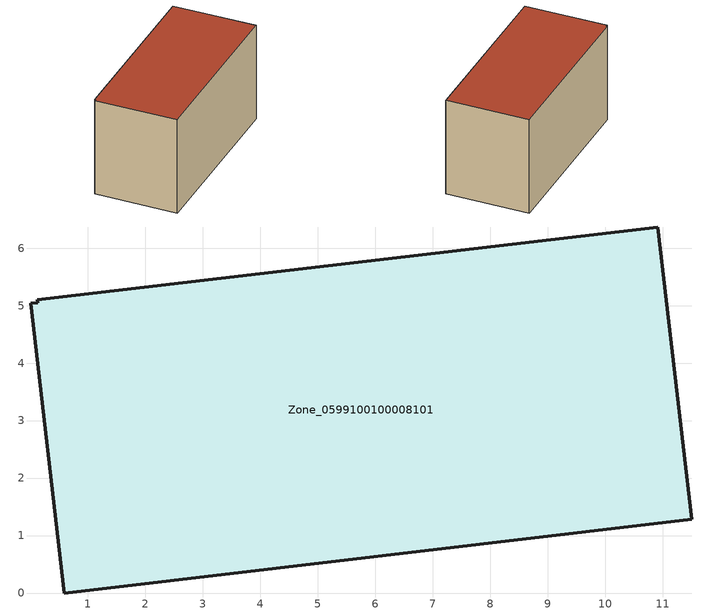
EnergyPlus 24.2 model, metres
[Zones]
Zone_0599100100008101
 floor ground (C_G): 11.5,1.28 0.58,0 0.01,5.04 0.13,5.05 0.12,5.11 10.92,6.37 z0
 wall outside (C_F): 11.5,1.28 10.92,6.37 0.12,5.11 0.13,5.05 0.01,5.04 0.58,0 11.5,1.28 z0:6.14
 roof outside (C_R): 0.58,0 11.5,1.28 10.92,6.37 0.12,5.11 0.13,5.05 0.01,5.04 z6.14
[BUILDING]
Pand.0599100100008101: North Axis=0; Terrain=City; Loads Convergence Tolerance Value=0.04; Temperature Convergence Tolerance Value=0.4; Solar Distribution=FullExterior; Maximum Number of Warmup Days=25; Minimum Number of Warmup Days=1
[Site:Location]
Rotterdam.The.Hague.AP_ZH_NLD Design_Conditions: Latitude=51.96; Longitude=4.45; Time Zone=1; Elevation=-4.5
[SITE:GROUNDTEMPERATURE:BUILDINGSURFACE]
18, 18, 18, 18, 18, 18, 18, 18, 18, 18, 18, 18
[MATERIAL] Thermal Absorptance=0.9; Solar Absorptance=0.7; Visible Absorptance=0.7
Name | Roughness | Thickness | Conductivity | Density | Specific Heat
G.TI.2015-2018 | MediumSmooth | 0.15 | 0.0428571 | 540 | 1210
F.TI.2015-2018 | Rough | 0.3 | 0.0666667 | 1920 | 840
R.TI.2015-2018 | MediumRough | 0.2 | 0.0333333 | 1500 | 1000
[CONSTRUCTION]
C_G: G.TI.2015-2018
C_F: F.TI.2015-2018
C_R: R.TI.2015-2018
[ZONE]
Zone_0599100100008101: Type=1; Multiplier=1; Ceiling Height=Autocalculate; Volume=Autocalculate; Floor Area=autocalculate; Part of Total Floor Area=Yes
[ZONEINFILTRATION:DESIGNFLOWRATE]
Infil_Zone_0599100100008101: Zone or ZoneList or Space or SpaceList=Zone_0599100100008101; Schedule=AlwaysOn; Design Flow Rate Calculation Method=Flow/Area; Flow Rate per Floor Area=0.0015; Constant Term Coefficient=1; Temperature Term Coefficient=0; Velocity Term Coefficient=0; Velocity Squared Term Coefficient=0
[HVACTEMPLATE:ZONE:IDEALLOADSAIRSYSTEM]
Zone_0599100100008101: Maximum Heating Supply Air Temperature=50; Minimum Cooling Supply Air Temperature=13; Maximum Heating Supply Air Humidity Ratio=0.0156; Minimum Cooling Supply Air Humidity Ratio=0.0077; Heating Limit=NoLimit; Cooling Limit=NoLimit; Dehumidification Control Type=ConstantSensibleHeatRatio; Cooling Sensible Heat Ratio=0.7; Dehumidification Setpoint=60; Humidification Control Type=None; Humidification Setpoint=30; Outdoor Air Method=None; Outdoor Air Flow Rate per Person=0.00944; Outdoor Air Flow Rate per Zone Floor Area=0; Outdoor Air Flow Rate per Zone=0; Demand Controlled Ventilation Type=None; Outdoor Air Economizer Type=NoEconomizer; Heat Recovery Type=None; Sensible Heat Recovery Effectiveness=0.7; Latent Heat Recovery Effectiveness=0.65
[ZONECONTROL:THERMOSTAT]
ThermostatControl_Zone_0599100100008101: Zone or ZoneList=Zone_0599100100008101; Control Type Schedule=DualSetpointControlType; Control 1=Thermostat_Zone_0599100100008101; Temperature Difference Between Cutout And Setpoint=0
[THERMOSTATSETPOINT:DUALSETPOINT]
Thermostat_Zone_0599100100008101: Heating Setpoint Temperature Schedule=HeatingSetpoint_Zone_0599100100008101; Cooling Setpoint Temperature Schedule=CoolingSetpoint_Zone_0599100100008101
[SCHEDULE:COMPACT]
HeatingSetpoint_Zone_0599100100008101: Through: 12/31, For: AllDays, Until: 24:00, 21
CoolingSetpoint_Zone_0599100100008101: Through: 12/31, For: AllDays, Until: 24:00, 24
DualSetpointControlType: Through: 12/31, For: AllDays, Until: 24:00, 4
AlwaysOn: Through: 12/31, For: AllDays, Until: 24:00, 1
